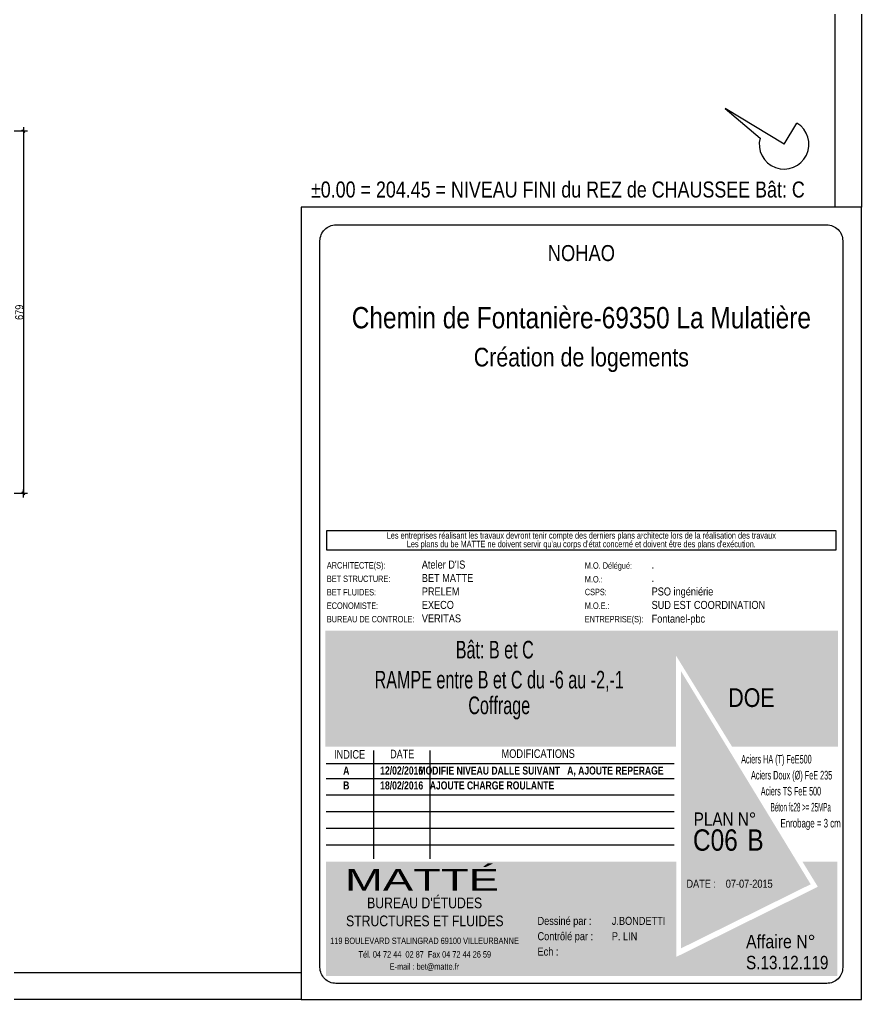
# Model space of a CAD drawing. Header units: millimetres. Extents: x -18089 to -10820, y 354 to 4554.
# Drawn here: x -12398 to -10820, y 354 to 2191 of the extents above; entities that cross this region are included whole.
import ezdxf
from ezdxf.enums import TextEntityAlignment as Align

# ---------------------------------------------------------------- set-up
doc = ezdxf.new("R2010")
doc.units = ezdxf.units.MM
for name, color, linetype in [('01_Cad_2', 5, 'Continuous'), ('01_cartouche', 7, 'Continuous'), ('01_cote_gen', 4, 'Continuous'), ('01_texte', 230, 'Continuous'), ('AA_COTES', 2, 'Continuous')]:
    doc.layers.add(name, color=color, linetype=linetype)
doc.styles.add('arialstyle', font='ARIALN.TTF')
doc.styles.add('cartouche', font='ARIALN.TTF', dxfattribs={"width": 0.01})
doc.styles.add('cartouche1', font='ARIALN.TTF')
doc.styles.add('impact', font='impact.ttf')
doc.styles.add('MATTE_TXT', font='arial.ttf')
doc.styles.add('STYLE2', font='ARIALN.TTF')
doc.styles.add('stylemattecart', font='ARIALN.TTF')
doc.dimstyles.new('JB50', dxfattribs={"dimscale": 0.1, "dimtxt": 150, "dimasz": 15, "dimexe": 0.1, "dimexo": 0.1, "dimgap": 0.09, "dimtad": 1, "dimdec": 1, "dimdsep": 46, "dimtxsty": 'STYLE2', "dimblk1": 'BOND_G', "dimblk2": 'BOND_D', "dimsah": 1, "dimcen": 1.5, "dimdle": 0.01, "dimse1": 1, "dimse2": 1, "dimclrd": 4, "dimclre": 2, "dimclrt": 6, "dimazin": 2, "dimtfac": 2.333333, "dimtdec": 1, "dimtix": 1, "dimtmove": 2, "dimatfit": 3, "dimldrblk": 'BOND_G', "dimfxl": 1, "dimtolj": 1, "dimtzin": 0, "dimarcsym": 0})

# ---------------------------------------------------------------- blocks, each defined once
blk = doc.blocks.new('BOND_G')
at = {"layer": 'AA_COTES', "color": 0}
for p, q in [((0, -5), (0, 15)), ((5, 0), (-5, 0)), ((1.8, 1.8), (-1.8, -1.8))]:
    blk.add_line(p, q, dxfattribs=at)
blk = doc.blocks.new('BOND_D')
at = {"layer": 'AA_COTES', "color": 0}
for p, q in [((5, 0), (-5, 0)), ((-1.8, -1.8), (1.8, 1.8)), ((0, 5), (0, -15))]:
    blk.add_line(p, q, dxfattribs=at)
blk = doc.blocks.new('*D761')
at = {"layer": '01_cote_gen', "color": 4, "lineweight": -2, "ltscale": 2, "transparency": 16777216}
blk.add_line((-12390.8, 1979.9), (-12390.8, 1303.9), dxfattribs=at)
at = {"layer": 'DEFPOINTS', "color": 0, "ltscale": 2, "transparency": 16777216}
for p in [(-12410.5, 1981.4), (-12410.5, 1302.4), (-12390.8, 1302.4)]:
    blk.add_point(p, dxfattribs=at)
at = {"layer": '01_cote_gen', "color": 4, "lineweight": -2, "ltscale": 2, "transparency": 16777216, "xscale": 1.5, "yscale": 1.5, "zscale": 1.5}
for name, p, rotation in [('BOND_G', (-12390.8, 1981.4), 90), ('BOND_D', (-12390.8, 1302.4), 270)]:
    blk.add_blockref(name, p, dxfattribs=dict(at, rotation=rotation))
at = {"layer": '01_cote_gen', "color": 6, "ltscale": 2, "transparency": 16777216, "insert": (-12398.5, 1641.9), "char_height": 15, "attachment_point": 5, "rotation": 90, "style": 'STYLE2'}
blk.add_mtext('\\A1;679', dxfattribs=at)

msp = doc.modelspace()

# ---------------------------------------------------------------- hatches: boundary and pattern name
at = {"layer": '01_cartouche', "linetype": 'Continuous'}
h = msp.add_hatch(color=9, dxfattribs=at)
h.dxf.hatch_style = 2
h.paths.add_polyline_path([(-10863.37, 1045.17), (-11824.62, 1045.17), (-11824.62, 827.67), (-11167.12, 827.67), (-11167.12, 997.99), (-11062.32, 827.67), (-10863.37, 827.67)])
h.paths.add_polyline_path([(-11770.79, 1023.92), (-11227.69, 1023.92), (-11227.69, 852.3), (-11770.79, 852.3)], flags=24)
h.paths.add_polyline_path([(-11043.73, 944.69), (-10924.77, 944.69), (-10924.77, 962.69), (-11043.73, 962.69)], flags=24)
h.paths.add_polyline_path([(-11044.48, 963.59), (-10925.53, 963.59), (-10925.53, 981.59), (-11044.48, 981.59)], flags=24)
h.paths.add_polyline_path([(-11046.06, 978.79), (-10884.62, 978.79), (-10884.62, 1006.22), (-11046.06, 1006.22)], flags=24)
h.paths.add_polyline_path([(-11046.06, 1000.73), (-10904.85, 1000.73), (-10904.85, 1028.16), (-11046.06, 1028.16)], flags=24)
h = msp.add_hatch(color=1, dxfattribs=at)
h.dxf.hatch_style = 2
h.paths.add_polyline_path([(-11158.23, 969.53), (-11158.23, 449.39), (-10914.9, 569.67)])
h.paths.add_polyline_path([(-11138.68, 618.21), (-11010.62, 619.26), (-11010.94, 657.38), (-11139, 656.32)], flags=24)
h.paths.add_polyline_path([(-11146.35, 556.39), (-10889.96, 557.7), (-10890.28, 618.97), (-11146.66, 617.65)], flags=9)
h = msp.add_hatch(color=8, dxfattribs=at)
h.dxf.hatch_style = 2
h.paths.add_polyline_path([(-10864.79, 612.36), (-10930.5, 612.36), (-10901.42, 564.94), (-11166.91, 433.45), (-11166.91, 612.36), (-11823.22, 612.36), (-11823.22, 397.5), (-10864.79, 397.5)])
h.paths.add_polyline_path([(-11021.87, 442.97), (-10879.76, 442.97), (-10879.76, 481.72), (-11021.87, 481.72)], flags=24)
h.paths.add_polyline_path([(-11819.1, 554.89), (-11457.61, 554.89), (-11457.61, 400.88), (-11819.1, 400.88)], flags=24)
h.paths.add_polyline_path([(-11798.08, 547.19), (-11254.79, 547.19), (-11254.79, 608.69), (-11798.08, 608.69)], flags=24)
h.paths.add_polyline_path([(-11379.75, 489.36), (-11324.6, 489.36), (-11324.6, 520.27), (-11379.75, 520.27)], flags=24)
h.paths.add_polyline_path([(-11023, 404.16), (-10876.43, 404.16), (-10876.43, 442.45), (-11023, 442.45)], flags=24)
h.paths.add_polyline_path([(-11276.88, 408.88), (-11222.18, 408.88), (-11222.18, 439.78), (-11276.88, 439.78)], flags=24)
h.paths.add_polyline_path([(-11278.6, 446.5), (-11223.9, 446.5), (-11223.9, 477.41), (-11278.6, 477.41)], flags=24)
h.paths.add_polyline_path([(-11377.56, 409.15), (-11318.71, 409.15), (-11318.71, 440.06), (-11377.56, 440.06)], flags=24)
h.paths.add_polyline_path([(-11370.37, 447.52), (-11318.15, 447.52), (-11318.15, 478.43), (-11370.37, 478.43)], flags=24)
h.paths.add_polyline_path([(-11279.72, 526.34), (-11228.06, 526.34), (-11228.06, 557.25), (-11279.72, 557.25)], flags=24)
h.paths.add_polyline_path([(-11367.42, 528.84), (-11320.47, 528.84), (-11320.47, 559.75), (-11367.42, 559.75)], flags=24)
h.paths.add_polyline_path([(-11382.1, 567.67), (-11319.08, 567.67), (-11319.08, 598.58), (-11382.1, 598.58)], flags=8)
h.paths.add_polyline_path([(-11278.4, 566.87), (-11231.11, 566.87), (-11231.11, 597.78), (-11278.4, 597.78)], flags=24)
h.paths.add_polyline_path([(-11277.45, 487.29), (-11225.22, 487.29), (-11225.22, 518.2), (-11277.45, 518.2)], flags=24)

# ---------------------------------------------------------------- linework, layer by layer
at = {"layer": '01_Cad_2'}
for p, q in [((-10819.8, 4553.85), (-10819.8, 1838.85)), ((-11869.8, 353.85), (-18089.32, 353.85))]:
    msp.add_line(p, q, dxfattribs=at)
at = {"layer": '01_Cad_2', "color": 2}
for p, q in [((-10869.8, 4503.85), (-10869.8, 1838.85)), ((-11869.8, 403.85), (-18039.32, 403.85))]:
    msp.add_line(p, q, dxfattribs=at)
at = {"layer": '01_Cad_2', "color": 230}
for p, q in [((-10964.83, 1956.94), (-11075.15, 2023.81)), ((-11075.15, 2023.81), (-11009.88, 1968.66)), ((-10964.83, 1956.94), (-10940.71, 1996.75))]:
    msp.add_line(p, q, dxfattribs=at)
msp.add_arc((-10964.83, 1956.94), 46.55, 165.42086, 58.77982, dxfattribs=at)
at = {"layer": '01_cartouche', "color": 254, "linetype": 'Continuous'}
for p, q in [((-11734.47, 820.46), (-11734.47, 617.06)), ((-11628.87, 820.46), (-11628.87, 617.06)), ((-11823.37, 796.16), (-11170.79, 796.16)), ((-11823.37, 768.27), (-11170.79, 768.27)), ((-11823.37, 737.16), (-11170.79, 737.16)), ((-11823.37, 706.06), (-11170.79, 706.06)), ((-11823.37, 674.95), (-11170.79, 674.95)), ((-11823.37, 643.85), (-11170.79, 643.85))]:
    msp.add_line(p, q, dxfattribs=at)
at = {"layer": '01_cartouche', "linetype": 'Continuous'}
msp.add_lwpolyline([(-10819.8, 353.85), (-10819.8, 1838.85), (-11869.8, 1838.85), (-11869.8, 353.85)], close=True, dxfattribs=at)
at = {"layer": '01_cartouche', "color": 7, "linetype": 'Continuous'}
msp.add_lwpolyline([(-10854.8, 413.85, -0.4142136), (-10884.8, 383.85), (-11804.8, 383.85, -0.4142136), (-11834.8, 413.85), (-11834.8, 1775.85, -0.4142136), (-11804.8, 1805.85), (-10884.8, 1805.85, -0.4142136), (-10854.8, 1775.85), (-10854.8, 413.85)], format="xyb", dxfattribs=at)
at = {"layer": '01_cartouche', "color": 7}
msp.add_lwpolyline([(-10867.87, 1196.13), (-11821.96, 1196.13), (-11821.96, 1233.17), (-10867.87, 1233.17)], close=True, dxfattribs=at)

# ---------------------------------------------------------------- texts
at = {"layer": '01_Cad_2', "color": 230, "style": 'MATTE_TXT', "width": 0.8}
msp.add_text('%%P0.00 = 204.45 = NIVEAU FINI du REZ de CHAUSSEE Bât: C', height=30, dxfattribs=at).set_placement((-11388.85, 1848.1), align=Align.BOTTOM_CENTER)
at = {"layer": '01_cartouche', "color": 7}
for s, height, style, p in [('NOHAO', 30, 'stylemattecart', (-11344.8, 1752.97)), ('Chemin de Fontanière-69350 La Mulatière', 40, 'arialstyle', (-11344.8, 1632.98)), ('Création de logements', 35, 'arialstyle', (-11344.8, 1553.86))]:
    msp.add_text(s, height=height, dxfattribs=dict(at, style=style)).set_placement(p, align=Align.MIDDLE)
at = {"layer": '01_cartouche', "color": 7, "style": 'stylemattecart'}
for s, p in [('Les entreprises réalisant les travaux devront tenir compte des derniers plans architecte lors de la réalisation des travaux', (-11344.92, 1223.6)), ("Les plans du be MATTE ne doivent servir qu'au corps d'état concerné et doivent être des plans d'exécution.", (-11344.92, 1207.56))]:
    msp.add_text(s, height=12, dxfattribs=at).set_placement(p, align=Align.MIDDLE_CENTER)
at = {"layer": '01_cartouche', "color": 7}
for s, height, style, p in [("Ateler D'IS", 15, 'cartouche1', (-11643.92, 1161.48)), ('.', 15, 'cartouche1', (-11213.09, 1161.48)), ('BET MATTE', 15, 'cartouche1', (-11643.92, 1136.26)), ('PRELEM', 15, 'cartouche1', (-11643.92, 1111.05)), ('PSO ingéniérie', 15, 'cartouche1', (-11213.09, 1111.05)), ('.', 15, 'cartouche1', (-11213.09, 1136.26)), ('EXECO', 15, 'cartouche1', (-11643.92, 1085.84)), ('SUD EST COORDINATION', 15, 'cartouche1', (-11213.09, 1085.84)), ('VERITAS', 15, 'cartouche1', (-11643.92, 1060.63)), ('Fontanel-pbc', 15, 'cartouche1', (-11213.09, 1060.1)), ('DOE', 35, 'stylemattecart', (-11069.33, 902.07)), ('Dessiné par :', 15, 'cartouche', (-11426.94, 493.6)), ('J.BONDETTI', 15, 'cartouche', (-11287.71, 493.6)), ('Contrôlé par :', 15, 'cartouche', (-11426.94, 464.8)), ('P. LIN', 15, 'cartouche', (-11287.71, 464.8)), ('119 BOULEVARD STALINGRAD 69100 VILLEURBANNE', 12, 'arialstyle', (-11815.57, 457.69)), ('Tél. 04 72 44  02 87  Fax 04 72 44 26 59', 12, 'arialstyle', (-11762.44, 432.29)), ('Ech :  ', 15, 'cartouche', (-11426.94, 436)), ('S.13.12.119', 25, 'stylemattecart', (-11036.07, 410.43)), ('E-mail : bet@matte.fr', 12, 'arialstyle', (-11704.04, 409.41))]:
    msp.add_text(s, height=height, dxfattribs=dict(at, style=style)).set_placement(p)
at = {"layer": '01_cartouche', "color": 252}
for s, style, p in [('ARCHITECTE(S):', 'cartouche', (-11821.96, 1161.57)), ('M.O. Délégué:', 'cartouche1', (-11338.32, 1161.11)), ('BET STRUCTURE:', 'cartouche', (-11821.96, 1136.35)), ('M.O.:', 'cartouche1', (-11338.32, 1135.43)), ('BET FLUIDES:', 'cartouche', (-11821.96, 1111.14)), ('CSPS:', 'cartouche1', (-11338.32, 1111.6)), ('ECONOMISTE:', 'cartouche', (-11821.96, 1085.93)), ('M.O.E.:', 'cartouche1', (-11338.32, 1085.93)), ('BUREAU DE CONTROLE:', 'cartouche', (-11821.96, 1060.72)), ('ENTREPRISE(S):', 'cartouche1', (-11338.32, 1060.72))]:
    msp.add_text(s, height=12, dxfattribs=dict(at, style=style)).set_placement(p)
at = {"layer": '01_cartouche', "color": 7, "style": 'stylemattecart', "width": 0.8}
for s, p in [('Bât: B et C  ', (-11498.77, 1010.26)), ('RAMPE entre B et C du -6 au -2,-1', (-11498.77, 951.07)), ('Coffrage', (-11498.77, 900.99))]:
    msp.add_text(s, height=33, dxfattribs=at).set_placement(p, align=Align.MIDDLE)
at = {"layer": '01_cartouche', "color": 7}
for s, height, style, width, p, p2 in [('INDICE', 16, 'arialstyle', 0.941138, (-11808.52, 805.13), (-11750.07, 805.13)), ('DATE', 16, 'arialstyle', 0.922192, (-11703.2, 805.85), (-11658.13, 805.85)), ('MODIFICATIONS', 16, 'arialstyle', 0.943218, (-11494.46, 806.65), (-11357.11, 806.65)), ('Aciers HA (T) FeE500', 16, 'arialstyle', 0.736706, (-11045.16, 796.18), (-10913.1, 796.18)), ('Aciers Doux (Ø) FeE 235', 16, 'arialstyle', 0.743781, (-11026.76, 766.18), (-10874.46, 766.18)), ('Aciers TS FeE 500', 16, 'arialstyle', 0.734281, (-11008.35, 736.18), (-10895.4, 736.18)), ('Béton fc28 >= 25MPa', 16, 'arialstyle', 0.636983, (-10989.95, 706.18), (-10876.99, 706.18)), ('Enrobage = 3 cm', 16, 'arialstyle', 0.806177, (-10971.54, 676.18), (-10858.58, 676.18)), ('Affaire N°', 25, 'stylemattecart', 1.037116, (-11036.07, 449.84), (-10906.04, 449.84))]:
    msp.add_text(s, height=height, dxfattribs=dict(at, style=style, width=width)).set_placement(p, p2, align=Align.FIT)
at = {"layer": '01_cartouche', "color": 255}
for s, height, style, p in [('PLAN N°', 25, 'arialstyle', (-11134.23, 679.25)), ('C06', 40, 'arialstyle', (-11135.58, 632.59)), ('B', 40, 'arialstyle', (-11033.61, 632.59)), ('DATE :', 15, 'cartouche', (-11147.82, 563.21)), ('07-07-2015', 15, 'arialstyle', (-11074.04, 563.21)), ("BUREAU D'ÉTUDES", 20, 'arialstyle', (-11746.43, 524.71)), ('STRUCTURES ET FLUIDES', 20, 'arialstyle', (-11785.91, 491.02))]:
    msp.add_text(s, height=height, dxfattribs=dict(at, style=style)).set_placement(p)
at = {"layer": '01_cartouche', "color": 255, "style": 'arialstyle', "width": 1.812358}
msp.add_text('MATTÉ', height=41, dxfattribs=at).set_placement((-11787.83, 557.44), (-11499.37, 557.44), align=Align.FIT)
at = {"layer": '01_texte', "style": 'impact'}
for s, p in [('A', (-11785.53, 770.87)), ('12/02/2016', (-11681.64, 770.87)), ('MODIFIE NIVEAU DALLE SUIVANT   A, AJOUTE REPERAGE', (-11420.51, 770.87)), ('B', (-11785.53, 742.98)), ('18/02/2016', (-11681.64, 742.98)), ('AJOUTE CHARGE ROULANTE', (-11512.32, 742.98))]:
    msp.add_text(s, height=15, dxfattribs=at).set_placement(p, align=Align.BOTTOM_CENTER)

# ---------------------------------------------------------------- dimensions: what is measured, and where the dimension line sits
at = {"layer": '01_cote_gen', "ltscale": 2}
dim = msp.add_linear_dim(base=(-12390.79, 1302.39), p1=(-12410.48, 1981.36), p2=(-12410.48, 1302.39), angle=90, dimstyle='JB50', dxfattribs=at)
dim.commit()
dim.dimension.update_dxf_attribs({"geometry": '*D761', "text_midpoint": (-12398.45, 1641.87)})

doc.saveas('drawing.dxf')
